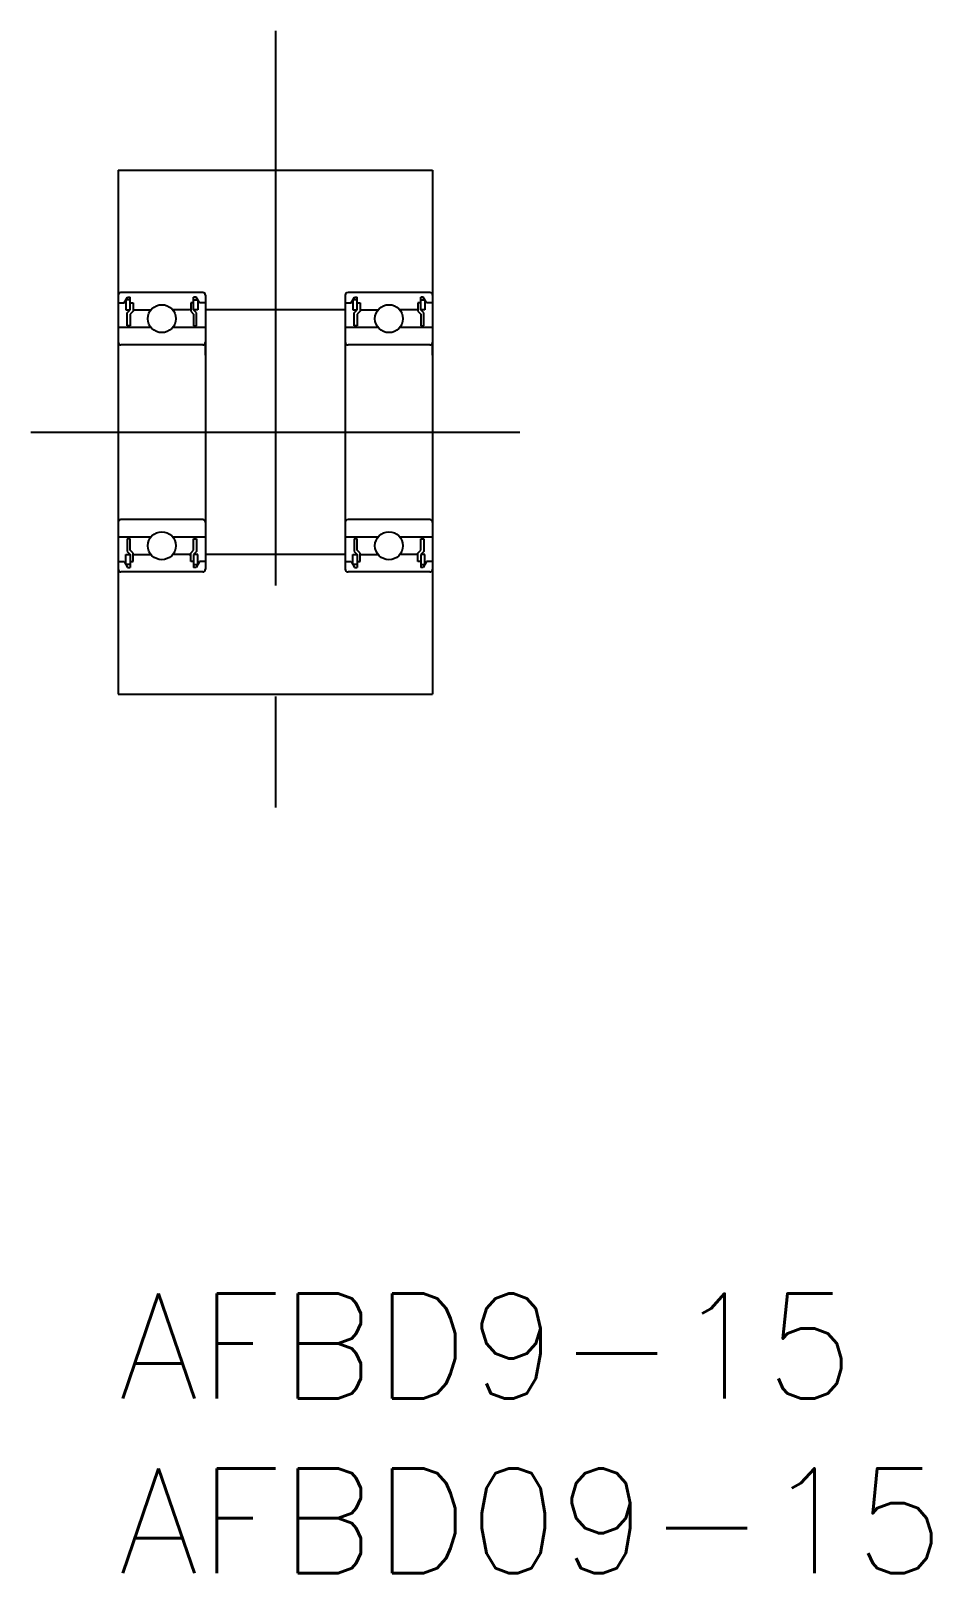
# Model space of a CAD drawing. Extents: x -2.5 to 23.3, y -8 to 36.1.
import ezdxf

# ---------------------------------------------------------------- set-up
doc = ezdxf.new("R2010")
doc.units = 0
doc.header["$LTSCALE"] = 0.5
doc.linetypes.add('CENTER', pattern=[50.8, 31.75, -6.35, 6.35, -6.35])
doc.layers.get('0').update_dxf_attribs({"linetype": 'CONTINUOUS'})
doc.layers.add('CENTER', color=1, linetype='CENTER')
doc.styles.get("Standard").update_dxf_attribs({"font": 'txt.shx', "height": 3, "bigfont": 'bigfont.shx'})

# ---------------------------------------------------------------- blocks, each defined once
blk = doc.blocks.new('*U8')
at = {"color": 7, "linetype": 'CONTINUOUS'}
blk.add_text('AFBD9-15', height=3, dxfattribs=at).set_placement((0, -3))
blk = doc.blocks.new('*U9')
at = {"color": 7, "linetype": 'CONTINUOUS'}
blk.add_text('AFBD09-15', height=3, dxfattribs=at).set_placement((0, -8))

msp = doc.modelspace()

# ---------------------------------------------------------------- linework, layer by layer
at = {"color": 7, "linetype": 'CONTINUOUS'}
for p, q in [((0, 32.155), (9, 32.155)), ((0, 32.155), (0, 17.155)), ((9, 32.155), (9, 17.155)), ((0, 28.575), (0, 20.735)), ((0, 28.355), (0.17, 28.355)), ((2.42, 28.655), (0.08, 28.655)), ((0.17, 28.355), (0.268, 28.525)), ((0.219, 28.44), (0.219, 28.155)), ((0.34, 28.44), (0.219, 28.44)), ((0.268, 28.525), (0.34, 28.525)), ((0.34, 28.155), (0.34, 28.525)), ((0.34, 28.355), (0.425, 28.355)), ((0.425, 28.355), (0.425, 28.12)), ((2.075, 28.355), (2.075, 28.12)), ((2.16, 28.355), (2.075, 28.355)), ((2.232, 28.525), (2.16, 28.525)), ((2.16, 28.155), (2.16, 28.525)), ((2.16, 28.44), (2.281, 28.44)), ((2.33, 28.355), (2.232, 28.525)), ((2.281, 28.44), (2.281, 28.155)), ((2.5, 28.355), (2.33, 28.355)), ((2.5, 28.575), (2.5, 20.735)), ((6.5, 28.575), (6.5, 20.735)), ((6.5, 28.355), (6.67, 28.355)), ((8.92, 28.655), (6.58, 28.655)), ((6.67, 28.355), (6.768, 28.525)), ((6.719, 28.44), (6.719, 28.155)), ((6.84, 28.44), (6.719, 28.44)), ((6.768, 28.525), (6.84, 28.525)), ((6.84, 28.155), (6.84, 28.525)), ((6.84, 28.355), (6.925, 28.355)), ((6.925, 28.355), (6.925, 28.12)), ((8.575, 28.355), (8.575, 28.12)), ((8.66, 28.355), (8.575, 28.355)), ((8.732, 28.525), (8.66, 28.525)), ((8.66, 28.155), (8.66, 28.525)), ((8.66, 28.44), (8.781, 28.44)), ((8.83, 28.355), (8.732, 28.525)), ((8.781, 28.44), (8.781, 28.155)), ((9, 28.355), (8.83, 28.355)), ((0.219, 28.155), (0.34, 28.155)), ((0.255, 28.07), (0.34, 28.155)), ((0.255, 27.705), (0.255, 28.07)), ((0.425, 28.12), (0.34, 28.035)), ((0.34, 28.035), (0.34, 27.705)), ((0.425, 28.185), (0.455, 28.155)), ((0.455, 28.155), (0.938, 28.155)), ((2.045, 28.155), (1.562, 28.155)), ((2.075, 28.185), (2.045, 28.155)), ((2.075, 28.12), (2.16, 28.035)), ((2.245, 28.07), (2.16, 28.155)), ((2.281, 28.155), (2.16, 28.155)), ((2.16, 28.035), (2.16, 27.705)), ((2.245, 27.705), (2.245, 28.07)), ((6.5, 28.155), (2.5, 28.155)), ((6.719, 28.155), (6.84, 28.155)), ((6.755, 28.07), (6.84, 28.155)), ((6.755, 27.705), (6.755, 28.07)), ((6.925, 28.12), (6.84, 28.035)), ((6.84, 28.035), (6.84, 27.705)), ((6.925, 28.185), (6.955, 28.155)), ((6.955, 28.155), (7.438, 28.155)), ((8.545, 28.155), (8.062, 28.155)), ((8.575, 28.185), (8.545, 28.155)), ((8.575, 28.12), (8.66, 28.035)), ((8.745, 28.07), (8.66, 28.155)), ((8.781, 28.155), (8.66, 28.155)), ((8.66, 28.035), (8.66, 27.705)), ((8.745, 27.705), (8.745, 28.07)), ((0.938, 27.655), (0, 27.655)), ((0.34, 27.705), (0.255, 27.705)), ((2.5, 27.655), (1.562, 27.655)), ((2.16, 27.705), (2.245, 27.705)), ((7.438, 27.655), (6.5, 27.655)), ((6.84, 27.705), (6.755, 27.705)), ((9, 27.655), (8.062, 27.655)), ((8.66, 27.705), (8.745, 27.705)), ((2.42, 27.155), (0.08, 27.155)), ((2.5, 26.865), (2.5, 27.235)), ((8.92, 27.155), (6.58, 27.155)), ((9, 26.865), (9, 27.235)), ((2.5, 24.655), (2.5, 24.655)), ((9, 24.655), (9, 24.655)), ((2.42, 22.155), (0.08, 22.155)), ((8.92, 22.155), (6.58, 22.155)), ((0.938, 21.655), (0, 21.655)), ((2.5, 21.655), (1.562, 21.655)), ((7.438, 21.655), (6.5, 21.655)), ((9, 21.655), (8.062, 21.655)), ((0.34, 21.605), (0.255, 21.605)), ((0.255, 21.605), (0.255, 21.24)), ((0.255, 21.24), (0.34, 21.155)), ((0.34, 21.276), (0.34, 21.605)), ((0.425, 21.191), (0.34, 21.276)), ((0.425, 20.955), (0.425, 21.191)), ((2.075, 21.191), (2.16, 21.276)), ((2.075, 20.955), (2.075, 21.191)), ((2.16, 21.605), (2.245, 21.605)), ((2.16, 21.276), (2.16, 21.605)), ((2.245, 21.24), (2.16, 21.155)), ((2.245, 21.605), (2.245, 21.24)), ((6.84, 21.605), (6.755, 21.605)), ((6.755, 21.605), (6.755, 21.24)), ((6.755, 21.24), (6.84, 21.155)), ((6.84, 21.276), (6.84, 21.605)), ((6.925, 21.191), (6.84, 21.276)), ((6.925, 20.955), (6.925, 21.191)), ((8.575, 21.191), (8.66, 21.276)), ((8.575, 20.955), (8.575, 21.191)), ((8.66, 21.605), (8.745, 21.605)), ((8.66, 21.276), (8.66, 21.605)), ((8.745, 21.24), (8.66, 21.155)), ((8.745, 21.605), (8.745, 21.24)), ((0, 20.955), (0.17, 20.955)), ((0.17, 20.955), (0.268, 20.785)), ((0.219, 20.87), (0.219, 21.155)), ((0.219, 21.155), (0.34, 21.155)), ((0.34, 20.87), (0.219, 20.87)), ((0.268, 20.785), (0.34, 20.785)), ((0.34, 21.155), (0.34, 20.785)), ((0.34, 20.955), (0.425, 20.955)), ((0.425, 21.125), (0.455, 21.155)), ((0.455, 21.155), (0.938, 21.155)), ((2.045, 21.155), (1.562, 21.155)), ((2.075, 21.125), (2.045, 21.155)), ((2.16, 20.955), (2.075, 20.955)), ((2.16, 21.155), (2.16, 20.785)), ((2.281, 21.155), (2.16, 21.155)), ((2.16, 20.87), (2.281, 20.87)), ((2.232, 20.785), (2.16, 20.785)), ((2.33, 20.955), (2.232, 20.785)), ((2.281, 20.87), (2.281, 21.155)), ((2.5, 20.955), (2.33, 20.955)), ((6.5, 21.155), (2.5, 21.155)), ((6.5, 20.955), (6.67, 20.955)), ((6.67, 20.955), (6.768, 20.785)), ((6.719, 20.87), (6.719, 21.155)), ((6.719, 21.155), (6.84, 21.155)), ((6.84, 20.87), (6.719, 20.87)), ((6.768, 20.785), (6.84, 20.785)), ((6.84, 21.155), (6.84, 20.785)), ((6.84, 20.955), (6.925, 20.955)), ((6.925, 21.125), (6.955, 21.155)), ((6.955, 21.155), (7.438, 21.155)), ((8.545, 21.155), (8.062, 21.155)), ((8.575, 21.125), (8.545, 21.155)), ((8.66, 20.955), (8.575, 20.955)), ((8.66, 21.155), (8.66, 20.785)), ((8.781, 21.155), (8.66, 21.155)), ((8.66, 20.87), (8.781, 20.87)), ((8.732, 20.785), (8.66, 20.785)), ((8.83, 20.955), (8.732, 20.785)), ((8.781, 20.87), (8.781, 21.155)), ((9, 20.955), (8.83, 20.955)), ((2.42, 20.655), (0.08, 20.655)), ((8.92, 20.655), (6.58, 20.655)), ((0, 17.155), (9, 17.155))]:
    msp.add_line(p, q, dxfattribs=at)
for centre in [(1.25, 27.905), (7.75, 27.905), (1.25, 21.405), (7.75, 21.405)]:
    msp.add_circle(centre, 0.4, dxfattribs=at)
for centre, start, end in [((0.08, 28.575), 90, 180), ((2.42, 28.575), 0, 90), ((6.58, 28.575), 90, 180), ((8.92, 28.575), 0, 90), ((0.08, 27.235), 180, 270), ((2.42, 27.235), 270, 0), ((6.58, 27.235), 180, 270), ((8.92, 27.235), 270, 0), ((0.08, 22.075), 90, 180), ((2.42, 22.075), 0, 90), ((6.58, 22.075), 90, 180), ((8.92, 22.075), 0, 90), ((0.08, 20.735), 180, 270), ((2.42, 20.735), 270, 0), ((6.58, 20.735), 180, 270), ((8.92, 20.735), 270, 0)]:
    msp.add_arc(centre, 0.08, start, end, dxfattribs=at)
at = {"layer": 'CENTER', "color": 1, "linetype": 'CENTER'}
for p, q in [((4.5, 36.144), (4.5, 13.167)), ((-2.5, 24.655), (11.5, 24.655))]:
    msp.add_line(p, q, dxfattribs=at)

# ---------------------------------------------------------------- block references
at = {"color": 7, "linetype": 'CONTINUOUS'}
for name in ['*U8', '*U9']:
    msp.add_blockref(name, (0, 0), dxfattribs=at)

doc.saveas('drawing.dxf')
